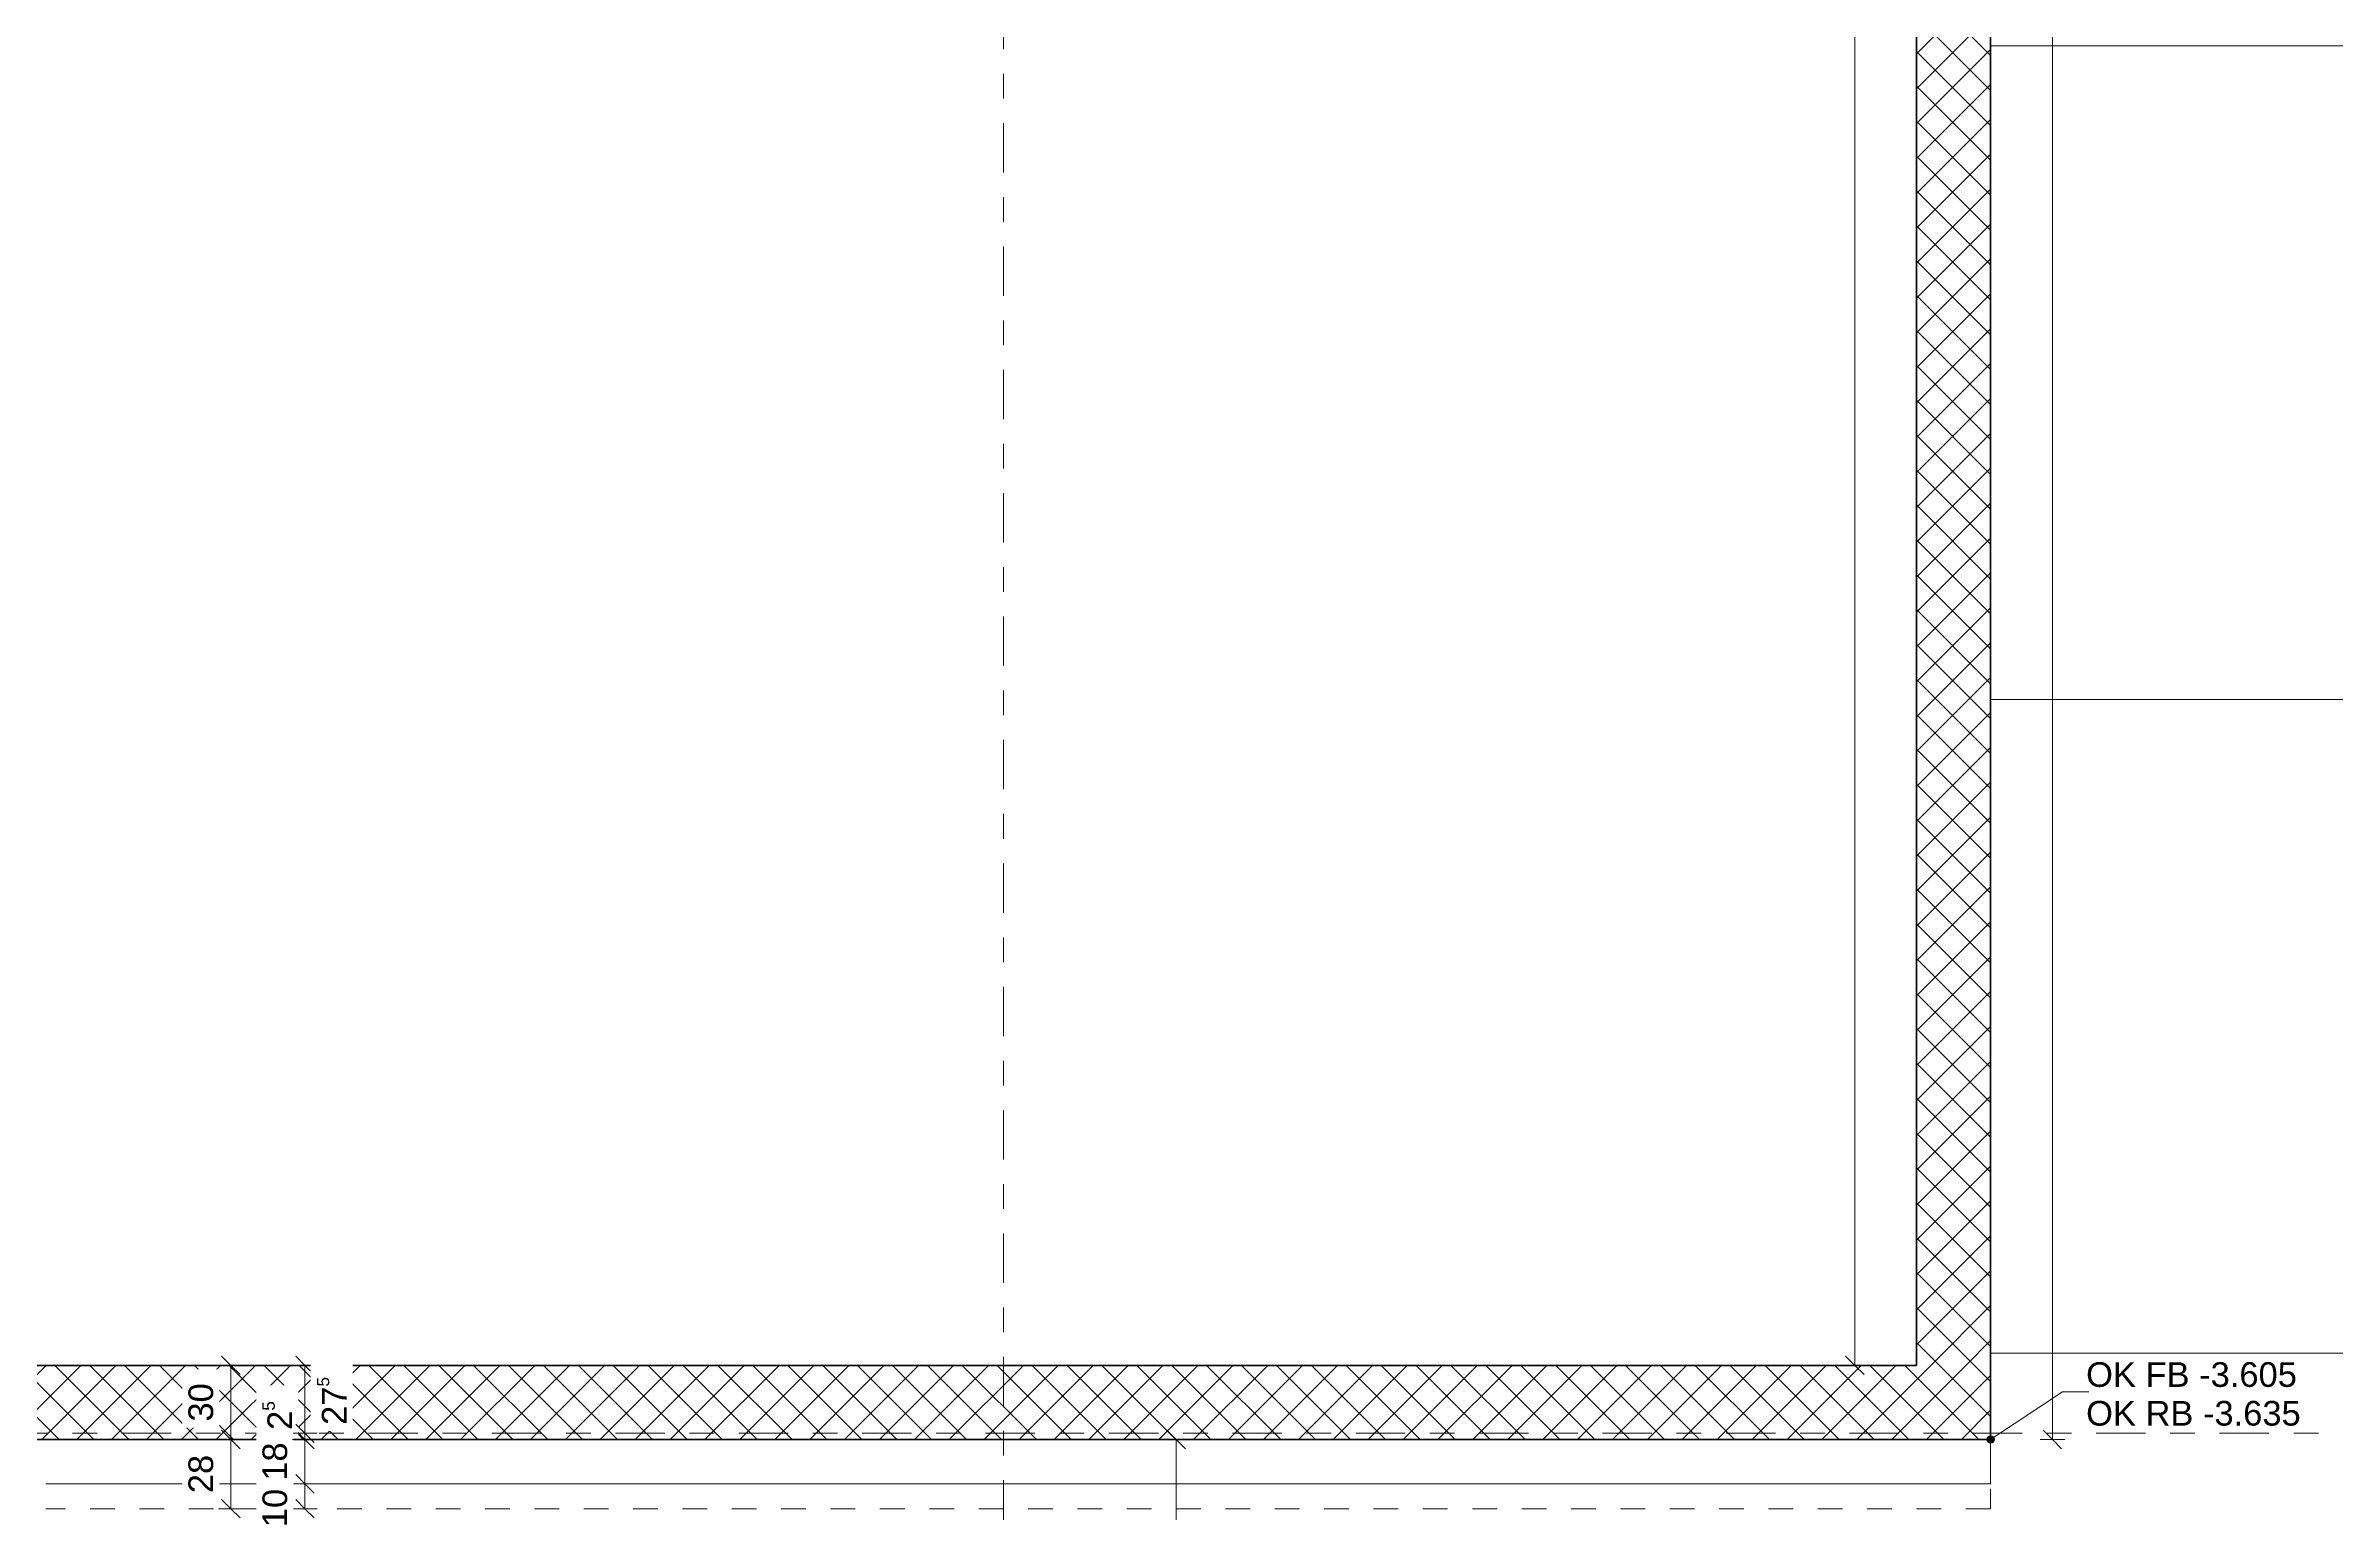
# Model space of a CAD drawing. Header units: metres. Extents: x -86 to 44, y -23 to 39.
# Drawn here: x -70.59 to -61.32, y 12.26 to 18.2 of the extents above; entities that cross this region are included whole.
import ezdxf

# ---------------------------------------------------------------- set-up
doc = ezdxf.new("R2010")
doc.units = ezdxf.units.M
doc.linetypes.add('_Rasterlinie_', pattern=[0.375, 0.2, -0.05, 0.075, -0.05])
doc.linetypes.add('Gestrichelt', pattern=[0.1, 0.05, -0.05])
for name, color, linetype, lineweight in [('A-____-____-DIMS', 7, 'Continuous', 5), ('A-____-____-DIMS-50', 7, 'Continuous', 5), ('A-FLOR-____-OTLN', 7, 'Continuous', 9), ('A-WALL-____-MCUT', 7, 'Continuous', 35), ('A-WALL-____-PATT', 7, 'Continuous', 35), ('C-PRKG-____-OTLN', 7, 'Continuous', 9), ('G-____-____-DIMS', 7, 'Continuous', 5), ('S-GRID-____-OTLN', 7, 'Continuous', 5)]:
    doc.layers.add(name, color=color, linetype=linetype, lineweight=lineweight)
doc.layers.add('A-DETL-____-OTLN', color=5, linetype='Continuous', lineweight=9, true_color=0x0000ff)
doc.styles.add('Arial_1', font='arial.ttf', dxfattribs={"height": 0.1})
doc.dimstyles.new('SUB_Rohbau_fein_3', dxfattribs={"dimscale": 0.3048, "dimtxt": 0.102026, "dimasz": 0.246063, "dimexe": 0.164042, "dimexo": 0.0625, "dimgap": 0.123031, "dimtad": 1, "dimdec": 1, "dimlfac": 100, "dimrnd": 0.5, "dimdsep": 46, "dimtxsty": 'Arial_1', "dimblk1": 'OBLIQUE', "dimblk2": 'OBLIQUE', "dimsah": 1, "dimcen": 0.09, "dimazin": 0, "dimtfac": 1, "dimtdec": 4, "dimtix": 1, "dimtmove": 2, "dimatfit": 3, "dimfxl": 0.164042, "dimfxlon": 1, "dimtvp": 1, "dimtfill": 1, "dimtolj": 1, "dimtzin": 0, "dimarcsym": 2})
doc.dimstyles.new('SUB_Rohbau_fein_7', dxfattribs={"dimscale": 0.3048, "dimtxt": 0.102026, "dimasz": 0.246063, "dimexe": 0.164042, "dimexo": 0.0625, "dimgap": 0.123031, "dimtad": 1, "dimrnd": 0.005, "dimzin": 0, "dimdsep": 46, "dimtxsty": 'Arial_1', "dimblk1": 'OBLIQUE', "dimblk2": 'OBLIQUE', "dimsah": 1, "dimcen": 0.09, "dimazin": 0, "dimtfac": 1, "dimtdec": 4, "dimtix": 1, "dimtmove": 0, "dimatfit": 3, "dimfxl": 0.164042, "dimfxlon": 1, "dimtvp": 1, "dimtfill": 1, "dimtolj": 1, "dimtzin": 0, "dimarcsym": 2})
doc.dimstyles.new('SUB_Rohbau_fein_8', dxfattribs={"dimscale": 0.3048, "dimtxt": 0.102026, "dimasz": 0.246063, "dimexe": 0.164042, "dimexo": 0.0625, "dimgap": 0.123031, "dimtad": 1, "dimdec": 1, "dimlfac": 100, "dimrnd": 0.5, "dimdsep": 46, "dimtxsty": 'Arial_1', "dimblk1": 'OBLIQUE', "dimblk2": 'OBLIQUE', "dimsah": 1, "dimcen": 0.09, "dimazin": 0, "dimtfac": 1, "dimtdec": 4, "dimtix": 1, "dimtmove": 0, "dimatfit": 3, "dimfxl": 0.164042, "dimfxlon": 1, "dimtvp": 1, "dimtfill": 1, "dimtolj": 1, "dimtzin": 0, "dimarcsym": 2})
pattern_1 = [(45, (0, 0), (-0.07071068, 0.07071068), []), (135, (0, 0), (-0.07071068, -0.07071068), [])]

# ---------------------------------------------------------------- blocks, each defined once
blk = doc.blocks.new('PP_Parkplatz - 2650 x 5000-V33--01_UG_OK_FFB_AF')
at = {"layer": 'C-PRKG-____-OTLN', "color": 253, "true_color": 0x999999}
for p, q in [((-62.708, 18.2005), (-57.708, 18.2005)), ((-62.708, 15.551), (-62.708, 18.2005)), ((-57.708, 18.2005), (-62.708, 18.2005)), ((-62.708, 15.551), (-62.708, 18.2005)), ((-62.708, 18.2005), (-57.708, 18.2005)), ((-57.708, 15.551), (-57.708, 18.2005)), ((-57.708, 15.551), (-57.708, 18.2005)), ((-57.708, 18.2005), (-57.708, 15.551)), ((-57.708, 18.2005), (-57.708, 18.2005)), ((-62.708, 15.551), (-57.708, 15.551)), ((-62.708, 15.551), (-57.708, 15.551)), ((-57.708, 15.551), (-62.708, 15.551)), ((-57.708, 15.551), (-57.708, 15.551))]:
    blk.add_line(p, q, dxfattribs=at)
blk = doc.blocks.new('PP_Parkplatz - 2650 x 5000-V34--01_UG_OK_FFB_AF')
at = {"layer": 'C-PRKG-____-OTLN', "color": 253, "true_color": 0x999999}
for p, q in [((-62.708, 15.551), (-57.708, 15.551)), ((-62.708, 12.9016), (-62.708, 15.551)), ((-57.708, 15.551), (-62.708, 15.551)), ((-62.708, 12.9016), (-62.708, 15.551)), ((-62.708, 15.551), (-57.708, 15.551)), ((-57.708, 12.9016), (-57.708, 15.551)), ((-57.708, 12.9016), (-57.708, 15.551)), ((-57.708, 15.551), (-57.708, 12.9016)), ((-57.708, 15.551), (-57.708, 15.551)), ((-62.708, 12.9016), (-57.708, 12.9016)), ((-62.708, 12.9016), (-57.708, 12.9016)), ((-57.708, 12.9016), (-62.708, 12.9016)), ((-57.708, 12.9016), (-57.708, 12.9016))]:
    blk.add_line(p, q, dxfattribs=at)
blk = doc.blocks.new('DIMBLOCK970--01_UG_OK_FFB_AF')
at = {"layer": 'A-____-____-DIMS-50'}
for p, q in [((-66.008, 12.5516), (-66.058, 12.5516)), ((-66.008, 12.5516), (-66.0455, 12.5891)), ((-66.008, 4.1766), (-66.008, 12.5516)), ((-66.008, 12.5516), (-65.9705, 12.5141)), ((-66.008, 12.5516), (-65.958, 12.5516)), ((-66.008, 4.1766), (-66.058, 4.1766)), ((-66.008, 4.1766), (-66.0455, 4.2141)), ((-66.008, 4.1766), (-65.9705, 4.1391)), ((-66.008, 4.1766), (-65.958, 4.1766))]:
    blk.add_line(p, q, dxfattribs=at)
at = {"layer": 'A-____-____-DIMS-50', "color": 0, "insert": (-66.18, 8.2024), "char_height": 0.1, "width": 0.388091, "attachment_point": 1, "rotation": 90, "line_spacing_factor": 0.941778, "style": 'Arial_1', "bg_fill": 3, "box_fill_scale": 1.25, "bg_fill_color": 256, "bg_fill_true_color": 13158600, "bg_fill_transparency": 0}
blk.add_mtext('8.37\\A2\\H0.5x;\\S5^  ;\\H2x;', dxfattribs=at)
blk = doc.blocks.new('_Oblique')
at = {"color": 0, "linetype": 'ByBlock', "lineweight": -2}
blk.add_line((-0.5, -0.5), (0.5, 0.5), dxfattribs=at)
blk = doc.blocks.new('DIMBLOCK976--01_UG_OK_FFB_AF')
at = {"layer": 'A-____-____-DIMS-50'}
for p, q in [((-62.458, 24.5016), (-62.508, 24.5016)), ((-62.458, 24.5016), (-62.4955, 24.5391)), ((-62.458, 12.5516), (-62.458, 24.5016)), ((-62.458, 24.5016), (-62.4205, 24.4641)), ((-62.458, 24.5016), (-62.408, 24.5016)), ((-62.458, 12.5516), (-62.508, 12.5516)), ((-62.458, 12.5516), (-62.4955, 12.5891)), ((-62.458, 12.5516), (-62.4205, 12.5141)), ((-62.458, 12.5516), (-62.408, 12.5516))]:
    blk.add_line(p, q, dxfattribs=at)
at = {"layer": 'A-____-____-DIMS-50', "color": 0, "insert": (-62.63, 18.3521), "char_height": 0.1, "width": 0.418697, "attachment_point": 1, "rotation": 90, "line_spacing_factor": 0.941778, "style": 'Arial_1', "bg_fill": 3, "box_fill_scale": 1.25, "bg_fill_color": 256, "bg_fill_true_color": 13158600, "bg_fill_transparency": 0}
blk.add_mtext('11.95', dxfattribs=at)
blk = doc.blocks.new('DIMBLOCK1224--01_UG_OK_FFB_AF')
at = {"layer": 'A-____-____-DIMS-50'}
for p, q in [((-63.258, 29.8016), (-63.308, 29.8016)), ((-63.258, 29.8016), (-63.2955, 29.8391)), ((-63.258, 12.8516), (-63.258, 29.8016)), ((-63.258, 29.8016), (-63.2205, 29.7641)), ((-63.258, 29.8016), (-63.208, 29.8016)), ((-63.258, 12.8516), (-63.2955, 12.8891)), ((-63.258, 12.8516), (-63.308, 12.8516)), ((-63.258, 12.8516), (-63.2205, 12.8141)), ((-63.258, 12.8516), (-63.208, 12.8516))]:
    blk.add_line(p, q, dxfattribs=at)
at = {"layer": 'A-____-____-DIMS-50', "color": 0, "insert": (-63.43, 21.1521), "char_height": 0.1, "width": 0.418697, "attachment_point": 1, "rotation": 90, "line_spacing_factor": 0.941778, "style": 'Arial_1', "bg_fill": 3, "box_fill_scale": 1.25, "bg_fill_color": 256, "bg_fill_true_color": 13158600, "bg_fill_transparency": 0}
blk.add_mtext('16.95', dxfattribs=at)
blk = doc.blocks.new('DIMBLOCK1947--01_UG_OK_FFB_AF')
at = {"layer": 'A-____-____-DIMS-50'}
for p, q in [((-69.538, 12.3716), (-69.588, 12.3716)), ((-69.538, 12.3716), (-69.5755, 12.4091)), ((-69.538, 12.2709), (-69.538, 12.3716)), ((-69.538, 12.3716), (-69.5005, 12.3341)), ((-69.538, 12.3716), (-69.488, 12.3716)), ((-69.538, 12.2709), (-69.588, 12.2709)), ((-69.538, 12.2709), (-69.5755, 12.3084)), ((-69.538, 12.2709), (-69.5005, 12.2334)), ((-69.538, 12.2709), (-69.488, 12.2709))]:
    blk.add_line(p, q, dxfattribs=at)
at = {"layer": 'A-____-____-DIMS-50', "color": 0, "insert": (-69.71, 12.1959), "char_height": 0.1, "width": 0.186088, "attachment_point": 1, "rotation": 90, "line_spacing_factor": 0.941778, "style": 'Arial_1', "bg_fill": 3, "box_fill_scale": 1.25, "bg_fill_color": 256, "bg_fill_true_color": 13158600, "bg_fill_transparency": 0}
blk.add_mtext('10', dxfattribs=at)
blk = doc.blocks.new('DIMBLOCK1948--01_UG_OK_FFB_AF')
at = {"layer": 'A-____-____-DIMS-50'}
for p, q in [((-69.538, 12.5516), (-69.588, 12.5516)), ((-69.538, 12.5516), (-69.5755, 12.5891)), ((-69.538, 12.3716), (-69.538, 12.5516)), ((-69.538, 12.5516), (-69.5005, 12.5141)), ((-69.538, 12.5516), (-69.488, 12.5516)), ((-69.538, 12.3716), (-69.588, 12.3716)), ((-69.538, 12.3716), (-69.5755, 12.4091)), ((-69.538, 12.3716), (-69.5005, 12.3341)), ((-69.538, 12.3716), (-69.488, 12.3716))]:
    blk.add_line(p, q, dxfattribs=at)
at = {"layer": 'A-____-____-DIMS-50', "color": 0, "insert": (-69.71, 12.384), "char_height": 0.1, "width": 0.186088, "attachment_point": 1, "rotation": 90, "line_spacing_factor": 0.941778, "style": 'Arial_1', "bg_fill": 3, "box_fill_scale": 1.25, "bg_fill_color": 256, "bg_fill_true_color": 13158600, "bg_fill_transparency": 0}
blk.add_mtext('18', dxfattribs=at)
blk = doc.blocks.new('DIMBLOCK1949--01_UG_OK_FFB_AF')
at = {"layer": 'A-____-____-DIMS-50'}
for p, q in [((-69.538, 12.5766), (-69.5755, 12.6141)), ((-69.538, 12.5516), (-69.588, 12.5516)), ((-69.538, 12.5766), (-69.585, 12.5766)), ((-69.538, 12.5516), (-69.5755, 12.5891)), ((-69.538, 12.5516), (-69.538, 12.5766)), ((-69.538, 12.5766), (-69.5005, 12.5391)), ((-69.538, 12.5766), (-69.488, 12.5766)), ((-69.538, 12.5516), (-69.5005, 12.5141)), ((-69.538, 12.5516), (-69.488, 12.5516))]:
    blk.add_line(p, q, dxfattribs=at)
at = {"layer": 'A-____-____-DIMS-50', "color": 0, "insert": (-69.71, 12.5901), "char_height": 0.1, "width": 0.155481, "attachment_point": 1, "rotation": 90, "line_spacing_factor": 0.941778, "style": 'Arial_1', "bg_fill": 3, "box_fill_scale": 1.25, "bg_fill_color": 256, "bg_fill_true_color": 13158600, "bg_fill_transparency": 0}
blk.add_mtext('2\\A2\\H0.5x;\\S5^  ;\\H2x;', dxfattribs=at)
blk = doc.blocks.new('DIMBLOCK1950--01_UG_OK_FFB_AF')
at = {"layer": 'A-____-____-DIMS-50'}
for p, q in [((-69.538, 12.8516), (-69.5755, 12.8891)), ((-69.538, 12.8516), (-69.588, 12.8516)), ((-69.538, 12.5766), (-69.538, 12.8516)), ((-69.538, 12.8516), (-69.5005, 12.8141)), ((-69.538, 12.8516), (-69.488, 12.8516)), ((-69.538, 12.5766), (-69.5755, 12.6141)), ((-69.538, 12.5766), (-69.585, 12.5766)), ((-69.538, 12.5766), (-69.5005, 12.5391)), ((-69.538, 12.5766), (-69.488, 12.5766))]:
    blk.add_line(p, q, dxfattribs=at)
at = {"layer": 'A-____-____-DIMS-50', "color": 0, "insert": (-69.4894, 12.6105), "char_height": 0.1, "width": 0.248525, "attachment_point": 1, "rotation": 90, "line_spacing_factor": 0.941778, "style": 'Arial_1', "bg_fill": 3, "box_fill_scale": 1.25, "bg_fill_color": 256, "bg_fill_true_color": 13158600, "bg_fill_transparency": 0}
blk.add_mtext('27\\A2\\H0.5x;\\S5^  ;\\H2x;', dxfattribs=at)
blk = doc.blocks.new('DIMBLOCK1969--01_UG_OK_FFB_AF')
at = {"layer": 'A-____-____-DIMS-50'}
for p, q in [((-69.838, 12.5516), (-69.888, 12.5516)), ((-69.838, 12.5516), (-69.8755, 12.5891)), ((-69.838, 12.2709), (-69.838, 12.5516)), ((-69.838, 12.5516), (-69.8005, 12.5141)), ((-69.838, 12.5516), (-69.788, 12.5516)), ((-69.838, 12.2709), (-69.888, 12.2709)), ((-69.838, 12.2709), (-69.8755, 12.3084)), ((-69.838, 12.2709), (-69.8005, 12.2334)), ((-69.838, 12.2709), (-69.788, 12.2709))]:
    blk.add_line(p, q, dxfattribs=at)
at = {"layer": 'A-____-____-DIMS-50', "color": 0, "insert": (-70.01, 12.3337), "char_height": 0.1, "width": 0.186088, "attachment_point": 1, "rotation": 90, "line_spacing_factor": 0.941778, "style": 'Arial_1', "bg_fill": 3, "box_fill_scale": 1.25, "bg_fill_color": 256, "bg_fill_true_color": 13158600, "bg_fill_transparency": 0}
blk.add_mtext('28', dxfattribs=at)
blk = doc.blocks.new('DIMBLOCK1970--01_UG_OK_FFB_AF')
at = {"layer": 'A-____-____-DIMS-50'}
for p, q in [((-69.838, 12.8516), (-69.8755, 12.8891)), ((-69.838, 12.8516), (-69.888, 12.8516)), ((-69.838, 12.5516), (-69.838, 12.8516)), ((-69.838, 12.8516), (-69.8005, 12.8141)), ((-69.838, 12.8516), (-69.788, 12.8516)), ((-69.838, 12.5516), (-69.888, 12.5516)), ((-69.838, 12.5516), (-69.8755, 12.5891)), ((-69.838, 12.5516), (-69.8005, 12.5141)), ((-69.838, 12.5516), (-69.788, 12.5516))]:
    blk.add_line(p, q, dxfattribs=at)
at = {"layer": 'A-____-____-DIMS-50', "color": 0, "insert": (-70.01, 12.624), "char_height": 0.1, "width": 0.186088, "attachment_point": 1, "rotation": 90, "line_spacing_factor": 0.941778, "style": 'Arial_1', "bg_fill": 3, "box_fill_scale": 1.25, "bg_fill_color": 256, "bg_fill_true_color": 13158600, "bg_fill_transparency": 0}
blk.add_mtext('30', dxfattribs=at)

msp = doc.modelspace()

# ---------------------------------------------------------------- hatches: boundary and pattern name
at = {"layer": 'A-WALL-____-PATT', "lineweight": 9}
h = msp.add_hatch(dxfattribs=at)
h.set_pattern_fill('FP_1', color=256, style=0, pattern_type=2)
h.set_pattern_definition(pattern_1)
h.paths.add_polyline_path([(-62.708, 12.8516), (-62.708, 28.1075), (-63.008, 28.1075), (-63.008, 12.8516)])
h = msp.add_hatch(dxfattribs=at)
h.set_pattern_fill('FP_1', color=256, style=0, pattern_type=2)
h.set_pattern_definition(pattern_1)
h.paths.add_polyline_path([(-63.008, 12.5516), (-62.708, 12.5516), (-62.708, 12.8516), (-77.708, 12.8516), (-77.708, 12.5516), (-69.5425, 12.5516)])

# ---------------------------------------------------------------- linework, layer by layer
at = {"layer": 'A-DETL-____-OTLN', "color": 7, "lineweight": 35}
msp.add_line((-70.708, 12.5516), (-70.588, 12.5516), dxfattribs=at)
at = {"layer": 'A-DETL-____-OTLN', "color": 7, "linetype": 'Gestrichelt'}
for p, q in [((-62.708, 12.5509), (-62.708, 12.2709)), ((-62.708, 12.2709), (-70.588, 12.2709))]:
    msp.add_line(p, q, dxfattribs=at)
at = {"layer": 'A-FLOR-____-OTLN'}
for p, q in [((-62.708, 12.5509), (-70.588, 12.5509)), ((-62.708, 12.3716), (-62.708, 12.5516)), ((-62.708, 12.3716), (-70.588, 12.3716))]:
    msp.add_line(p, q, dxfattribs=at)
at = {"layer": 'A-WALL-____-MCUT'}
for p, q in [((-63.008, 12.8516), (-63.008, 28.3016)), ((-62.708, 12.5516), (-62.708, 24.5016)), ((-63.008, 12.8516), (-78.008, 12.8516)), ((-70.588, 12.5516), (-62.708, 12.5516))]:
    msp.add_line(p, q, dxfattribs=at)
at = {"layer": 'S-GRID-____-OTLN', "color": 8, "linetype": '_Rasterlinie_', "true_color": 0x808080}
for p, q in [((-66.708, -7.8134), (-66.708, 34.9016)), ((-80.7802, 12.5766), (-35.6866, 12.5766))]:
    msp.add_line(p, q, dxfattribs=at)

# ---------------------------------------------------------------- block references
at = {"layer": 'C-PRKG-____-OTLN', "color": 253, "true_color": 0x999999}
for name in ['PP_Parkplatz - 2650 x 5000-V33--01_UG_OK_FFB_AF', 'PP_Parkplatz - 2650 x 5000-V34--01_UG_OK_FFB_AF']:
    msp.add_blockref(name, (0, 0), dxfattribs=at)

# ---------------------------------------------------------------- texts
at = {"layer": 'G-____-____-DIMS', "insert": (-62.3212, 12.8646), "char_height": 0.1, "width": 1.039397, "attachment_point": 1, "line_spacing_factor": 0.941778, "style": 'Arial_1'}
msp.add_mtext('OK FB -3.605\\POK RB -3.635', dxfattribs=at)

# ---------------------------------------------------------------- next in the draw order: dimensions: what is measured, and where the dimension line sits
at = {"layer": 'A-____-____-DIMS'}
for base, p1, p2, dimstyle, override, picture, middle in [((-63.258, 29.8016), (-63.308, 12.8516), (-63.308, 29.8016), 'SUB_Rohbau_fein_7', {"dimpost": '<>', "dimfxl": 16.95}, 'DIMBLOCK1224--01_UG_OK_FFB_AF', (-63.3466, 21.3266)), ((-62.458, 24.5016), (-62.508, 12.5516), (-62.508, 24.5016), 'SUB_Rohbau_fein_7', {"dimpost": '<>', "dimfxl": 11.95}, 'DIMBLOCK976--01_UG_OK_FFB_AF', (-62.5466, 18.5266)), ((-69.838, 12.5516), (-69.888, 12.2709), (-69.888, 12.5516), 'SUB_Rohbau_fein_8', {"dimpost": '<>', "dimfxl": 0.28061}, 'DIMBLOCK1969--01_UG_OK_FFB_AF', (-69.9266, 12.4113))]:
    dim = msp.add_linear_dim(base=base, p1=p1, p2=p2, angle=90, dimstyle=dimstyle, override=override, dxfattribs=at)
    dim.commit()
    dim.dimension.update_dxf_attribs({"geometry": picture, "text_midpoint": middle})
dim = msp.add_linear_dim(base=(-66.008, 12.5516), p1=(-66.058, 4.1766), p2=(-66.058, 12.5516), angle=90, text='\\A1;8.37\\Q;{\\A1;{\\H0.5x;\\S5^ ;}}', dimstyle='SUB_Rohbau_fein_7', override={"dimpost": '<>', "dimfxl": 8.375}, dxfattribs=at)
dim.commit()
dim.dimension.update_dxf_attribs({"geometry": 'DIMBLOCK970--01_UG_OK_FFB_AF', "text_midpoint": (-66.0966, 8.3641)})
dim = msp.add_linear_dim(base=(-69.538, 12.3716), p1=(-69.588, 12.2709), p2=(-69.588, 12.3716), angle=90, dimstyle='SUB_Rohbau_fein_3', override={"dimpost": '<>', "dimfxl": 0.100645}, dxfattribs=at)
dim.commit()
dim.dimension.update_dxf_attribs({"geometry": 'DIMBLOCK1947--01_UG_OK_FFB_AF', "text_midpoint": (-69.6434, 12.2889), "dimtype": 160, "text_rotation": 90})

# ---------------------------------------------------------------- next in the draw order: hatches: boundary and pattern name
at = {"layer": 'G-____-____-DIMS', "lineweight": 9}
h = msp.add_hatch(color=256, dxfattribs=at)
edge = h.paths.add_edge_path()
edge.add_arc((-62.708, 12.5516), 0.015, 0, 360)

# ---------------------------------------------------------------- next in the draw order: linework, layer by layer
at = {"layer": 'G-____-____-DIMS'}
for p, q in [((-62.708, 12.5516), (-62.4173, 12.7447)), ((-62.4173, 12.7447), (-62.3105, 12.7447))]:
    msp.add_line(p, q, dxfattribs=at)
at = {"layer": 'G-____-____-DIMS', "lineweight": 9}
msp.add_circle((-62.708, 12.5516), 0.015, dxfattribs=at)

# ---------------------------------------------------------------- next in the draw order: dimensions: what is measured, and where the dimension line sits
at = {"layer": 'A-____-____-DIMS'}
for base, p1, p2, override, picture, middle in [((-69.838, 12.8516), (-69.888, 12.5516), (-69.888, 12.8516), {"dimpost": '<>', "dimfxl": 0.3}, 'DIMBLOCK1970--01_UG_OK_FFB_AF', (-69.9266, 12.7016)), ((-69.538, 12.5516), (-69.588, 12.3716), (-69.588, 12.5516), {"dimpost": '<>', "dimfxl": 0.179965}, 'DIMBLOCK1948--01_UG_OK_FFB_AF', (-69.6266, 12.4616))]:
    dim = msp.add_linear_dim(base=base, p1=p1, p2=p2, angle=90, dimstyle='SUB_Rohbau_fein_8', override=override, dxfattribs=at)
    dim.commit()
    dim.dimension.update_dxf_attribs({"geometry": picture, "text_midpoint": middle})

# ---------------------------------------------------------------- next in the draw order: dimensions: what is measured, and where the dimension line sits
dim = msp.add_linear_dim(base=(-69.538, 12.5766), p1=(-69.588, 12.5516), p2=(-69.585, 12.5766), angle=90, text='\\A1;2\\Q;{\\A1;{\\H0.5x;\\S5^ ;}}', dimstyle='SUB_Rohbau_fein_3', override={"dimpost": '<>', "dimfxl": 0.025191}, dxfattribs=at)
dim.commit()
dim.dimension.update_dxf_attribs({"geometry": 'DIMBLOCK1949--01_UG_OK_FFB_AF', "text_midpoint": (-69.6434, 12.6679), "dimtype": 160, "text_rotation": 90})

# ---------------------------------------------------------------- next in the draw order: dimensions: what is measured, and where the dimension line sits
dim = msp.add_linear_dim(base=(-69.538, 12.8516), p1=(-69.585, 12.5766), p2=(-69.588, 12.8516), angle=90, text='\\A1;27\\Q;{\\A1;{\\H0.5x;\\S5^ ;}}', dimstyle='SUB_Rohbau_fein_3', override={"dimpost": '<>', "dimfxl": 0.275013}, dxfattribs=at)
dim.commit()
dim.dimension.update_dxf_attribs({"geometry": 'DIMBLOCK1950--01_UG_OK_FFB_AF', "text_midpoint": (-69.4228, 12.7348), "dimtype": 160, "text_rotation": 90})

doc.saveas('drawing.dxf')
